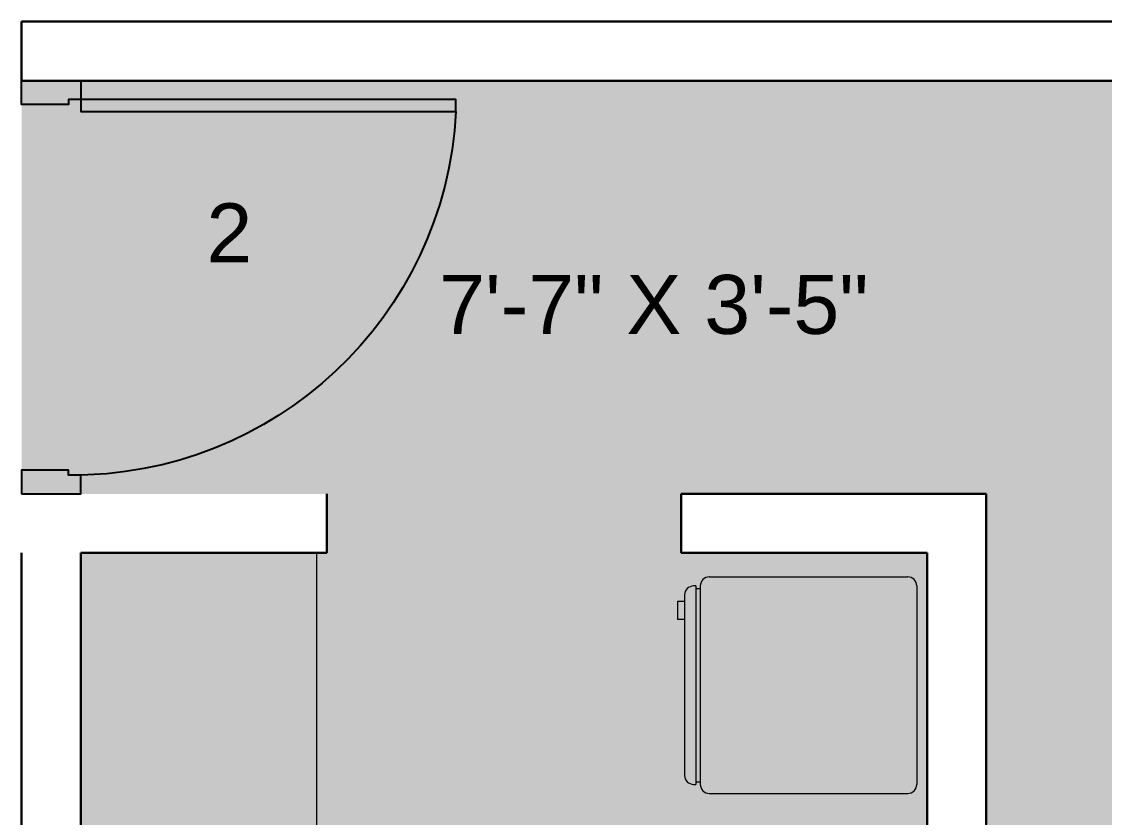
# Model space of a CAD drawing. Header units: inches. Extents: x -5.8 to 4.8, y -4.2 to 4.3.
# Drawn here: x -5.75 to -3, y 1.708 to 3.73 of the extents above; entities that cross this region are included whole.
import ezdxf

# ---------------------------------------------------------------- set-up
doc = ezdxf.new("R2010")
doc.units = ezdxf.units.IN
doc.header["$MEASUREMENT"] = 0
for name, color, linetype, lineweight in [('DOOR', 252, 'Continuous', 25), ('floor', 8, 'Continuous', 13), ('FURINTURE', 7, 'Continuous', 18), ('text', 7, 'Continuous', 25), ('WALL', 7, 'Continuous', 30)]:
    doc.layers.add(name, color=color, linetype=linetype, lineweight=lineweight)
doc.layers.add('FUR HATCH', color=7, linetype='Continuous', lineweight=5, true_color=0xffffff)
doc.styles.add('ARIAL', font='arial.ttf')

# ---------------------------------------------------------------- blocks, each defined once
blk = doc.blocks.new('5S4DF8R')
at = {"layer": 'FUR HATCH', "true_color": 0xffffff}
for points in [[(806.4952062483912, -49.53136942318218), (805.8952062483912, -49.53136942318213), (805.8952062483912, -52.08636942318221), (806.4952062483912, -52.08636942318221)], [(806.4952062483912, -52.08636942318221), (805.8702062483912, -52.08636942318221), (805.8702062483912, -52.11136942318218), (806.4952062483912, -52.11136942318218)]]:
    blk.add_hatch(color=7, dxfattribs=at).paths.add_polyline_path(points)
at = {"layer": 'FURINTURE'}
for p, q in [((806.0383381693393, -51.21031876354814), (806.3583454870842, -51.21031876354814)), ((806.0214809611572, -51.43460296545097), (806.0214809611572, -51.2577027313895)), ((806.0349765775441, -51.43460296545097), (806.0349765775441, -51.2577027313895)), ((806.0640092258731, -51.43460296545097), (806.0640092258731, -51.2577027313895)), ((806.0775048422593, -51.43460296545097), (806.0775048422593, -51.2577027313895)), ((806.1065374905893, -51.43460296545097), (806.1065374905893, -51.2577027313895)), ((806.1200331069753, -51.43460296545097), (806.1200331069753, -51.2577027313895)), ((806.1490657553032, -51.43460296545097), (806.1490657553032, -51.2577027313895)), ((806.1625613716903, -51.43460296545097), (806.1625613716903, -51.2577027313895)), ((806.1915940200181, -51.43460296545097), (806.1915940200181, -51.2577027313895)), ((806.2050896364052, -51.43460296545097), (806.2050896364052, -51.2577027313895)), ((806.2341222847333, -51.43460296545097), (806.2341222847333, -51.2577027313895)), ((806.2476179011203, -51.43460296545097), (806.2476179011203, -51.2577027313895)), ((806.276650549448, -51.43460296545097), (806.276650549448, -51.2577027313895)), ((806.2901461658353, -51.43460296545097), (806.2901461658353, -51.2577027313895)), ((806.3191788141643, -51.43460296545097), (806.3191788141643, -51.2577027313895)), ((806.3326744305499, -51.43460296545097), (806.3326744305499, -51.2577027313895)), ((806.3617070788789, -51.43460296545097), (806.3617070788789, -51.2577027313895)), ((806.3752026952662, -51.43460296545097), (806.3752026952662, -51.2577027313895)), ((805.9814774079302, -51.94950866183295), (805.9814774079302, -51.26717952495422)), ((806.4152062484932, -51.94950866183295), (806.4152062484932, -51.26717952495422)), ((806.3562491081293, -51.47938560743916), (806.040418507741, -51.47938560743916)), ((806.0214649206054, -51.49833919458043), (806.0214649206054, -51.57415354312186)), ((806.0262033173891, -51.49833919458043), (806.0262033173891, -51.57415354312186)), ((806.3562491081293, -51.48412400422738), (806.040418507741, -51.48412400422738)), ((806.3704642984812, -51.49833919458043), (806.3704642984812, -51.57415354312186)), ((806.3752026952662, -51.49833919458043), (806.3752026952662, -51.57415354312186)), ((806.3562491081293, -51.58836873346896), (806.040418507741, -51.58836873346896)), ((806.3562491081293, -51.59310713025721), (806.040418507741, -51.59310713025721)), ((806.0740416800473, -51.62729768053185), (806.2635775514052, -51.62729768053185)), ((805.9982273315021, -51.89264790042689), (805.9982273315021, -51.70311202907329)), ((806.3393918999501, -51.78018995009121), (806.3393918999501, -51.70311202907329)), ((806.2872695353261, -51.78366477440302), (806.3583454870842, -51.7789263776147)), ((806.3583454870842, -51.81683355188546), (806.2872695353261, -51.81209515510304)), ((806.3393918999501, -51.89264790042689), (806.3393918999501, -51.81556997940898)), ((806.0740416800473, -51.96846224897424), (806.2635775514052, -51.96846224897424)), ((806.0383381693393, -52.00636942324493), (806.3583454870842, -52.00636942324493))]:
    blk.add_line(p, q, dxfattribs=at)
for points in [[(805.8952062483912, -49.53136942318216), (806.4952062483912, -49.53136942318216), (806.4952062483912, -52.08636942318221), (805.8952062483912, -52.08636942318221), (805.8952062483912, -49.53136942318216)], [(806.4952062483912, -52.08636942318221), (805.8702062483912, -52.08636942318221), (805.8702062483912, -52.11136942318218), (806.4952062483912, -52.11136942318218), (806.4952062483912, -52.08636942318221)]]:
    blk.add_lwpolyline(points, dxfattribs=at)
for centre, major_axis, ratio, start_param, end_param in [((806.0383381693393, -51.26717952495422), (-0.0402066299750459, 0.0402066299750459), 0.9999999999577099, -0.7853981634185934, 0.7853981634185933), ((806.3583454870842, -51.26717952495422), (0.0402066299750459, 0.0402066299750459), 0.9999999999735799, 5.497787143768802, 7.068583470590244), ((806.0309577547251, -51.2577027313895), (0.0067011049980426, 0.0067011049980426), 0.9999999995191231, 1.07749936342947, 2.356194489951906), ((806.0254997839761, -51.2577027313895), (-0.006701104998081901, 0.006701104998081901), 0.9999999995125142, 3.926990817230984, 5.205685943748222), ((806.073486019441, -51.2577027313895), (0.0067011049980783, 0.0067011049980783), 0.9999999995156766, 1.077499363504371, 2.356194489950182), ((806.0680280486923, -51.2577027313895), (-0.006701104998366801, 0.006701104998366801), 0.9999999995184345, 3.926990817228023, 5.205685943676535), ((806.1160142841562, -51.2577027313895), (0.006701104997653, 0.006701104997653), 0.9999999996360104, 1.077499363458546, 2.356194490010349), ((806.1105563134062, -51.2577027313895), (-0.006701104997653, 0.006701104997653), 0.9999999996360104, 3.926990817169237, 5.205685943721039), ((806.1585425488713, -51.2577027313895), (0.006701104998366801, 0.006701104998366801), 0.9999999995184347, 1.07749936350305, 2.356194489951562), ((806.1530845781223, -51.2577027313895), (-0.0067011049973205, 0.0067011049973205), 0.9999999996914307, 3.926990817141525, 5.20568594375521), ((806.2010708135872, -51.2577027313895), (0.006701104998406101, 0.006701104998406101), 0.9999999995118257, 1.077499363504943, 2.356194489948257), ((806.1956128428374, -51.2577027313895), (-0.006701104998117601, 0.006701104998117601), 0.9999999995090672, 3.926990817232708, 5.205685943673321), ((806.243599078301, -51.2577027313895), (0.006701104998117601, 0.006701104998117601), 0.9999999995090672, 1.077499363506264, 2.356194489946878), ((806.2381411075523, -51.2577027313895), (-0.0067011049980794, 0.0067011049980794), 0.9999999995664964, 3.926990817203993, 5.205685943708716), ((806.2861273430162, -51.2577027313895), (0.006701104997653, 0.006701104997653), 0.9999999996360104, 1.077499363458546, 2.356194490010349), ((806.2806693722673, -51.2577027313895), (-0.006701104997653, 0.006701104997653), 0.9999999996360104, 3.926990817169237, 5.205685943721039), ((806.3286556077322, -51.2577027313895), (0.006701104997653, 0.006701104997653), 0.9999999996360104, 1.077499363458546, 2.356194490010349), ((806.3231976369823, -51.2577027313895), (-0.006701104997653, 0.006701104997653), 0.9999999996360104, 3.926990817169237, 5.205685943721039), ((806.3711838724462, -51.2577027313895), (0.006701104998081901, 0.006701104998081901), 0.9999999995125142, 1.077499363431363, 2.356194489948601), ((806.3657259016973, -51.2577027313895), (-0.0067011049980783, 0.0067011049980783), 0.9999999995156766, 3.926990817229403, 5.205685943675214), ((806.0309577547251, -51.43460296545097), (-0.0067011049980426, 0.0067011049980426), 0.9999999995191226, 0.7853981636378871, 2.064093290160321), ((806.0254997839761, -51.43460296545097), (0.006701104998081901, 0.006701104998081901), 0.9999999995125142, 4.219092017021157, 5.497787143538394), ((806.073486019441, -51.43460296545097), (-0.006701104998141899, 0.006701104998141899), 0.9999999995075712, 0.7853981636436629, 2.064093290071848), ((806.0680280486923, -51.43460296545097), (0.006701104998366801, 0.006701104998366801), 0.9999999995184347, 4.219092017092843, 5.497787143541355), ((806.1160142841562, -51.43460296545097), (-0.006701104997653, 0.006701104997653), 0.9999999996360104, 0.7853981635794433, 2.064093290131246), ((806.1105563134062, -51.43460296545097), (0.006701104997653, 0.006701104997653), 0.9999999996360104, 4.219092017048339, 5.497787143600143), ((806.1585425488713, -51.43460296545097), (-0.006701104998366801, 0.006701104998366801), 0.9999999995184345, 0.7853981636382308, 2.064093290086742), ((806.1530845781223, -51.43460296545097), (0.0067011049973205, 0.0067011049973205), 0.9999999996914307, 4.219092017014168, 5.497787143627853), ((806.2010708135872, -51.43460296545097), (-0.006701104998406001, 0.006701104998406101), 0.9999999995118257, 0.7853981636415353, 2.064093290084849), ((806.1956128428374, -51.43460296545097), (0.006701104998117601, 0.006701104998117601), 0.9999999995090672, 4.219092017096057, 5.497787143536671), ((806.243599078301, -51.43460296545097), (-0.006701104998117601, 0.006701104998117601), 0.9999999995090672, 0.7853981636429146, 2.064093290083528), ((806.2381411075523, -51.43460296545097), (0.0067011049980794, 0.0067011049980794), 0.9999999995664964, 4.219092017060662, 5.497787143565387), ((806.2861273430162, -51.43460296545097), (-0.006701104997653, 0.006701104997653), 0.9999999996360104, 0.7853981635794433, 2.064093290131246), ((806.2806693722673, -51.43460296545097), (0.006701104997653, 0.006701104997653), 0.9999999996360104, 4.219092017048339, 5.497787143600143), ((806.3286556077322, -51.43460296545097), (-0.006701104997653, 0.006701104997653), 0.9999999996360104, 0.7853981635794433, 2.064093290131246), ((806.3231976369823, -51.43460296545097), (0.006701104997653, 0.006701104997653), 0.9999999996360104, 4.219092017048339, 5.497787143600143), ((806.3711838724462, -51.43460296545097), (-0.006701104998081901, 0.006701104998081901), 0.9999999995125142, 0.7853981636411911, 2.064093290158428), ((806.3657259016973, -51.43460296545097), (0.0067011049980783, 0.0067011049980783), 0.9999999995156766, 4.219092017094163, 5.497787143539977), ((806.040418507741, -51.49833919458043), (0.0134022099945791, 0.0134022099945791), 0.9999999998508966, 0.7853981634719999, 2.356194490117792), ((806.3562491081293, -51.49833919458043), (-0.0134022099942324, 0.0134022099942324), 0.9999999999030088, 3.926990817035736, 5.497787143733643), ((806.040418507741, -51.49833919458043), (-0.0100516574945004, 0.0100516574945004), 0.9999999999386376, -0.7853981634281296, 0.7853981634281296), ((806.3562491081293, -51.49833919458043), (0.0100516574945004, 0.0100516574945004), 0.9999999999386376, 5.497787143751456, 7.068583470607715), ((806.040418507741, -51.57415354312186), (-0.0134022099933633, 0.0134022099933633), 0.9999999997207965, 0.7853981635366752, 2.356194490052743), ((806.040418507741, -51.57415354312186), (-0.0100516574926593, 0.0100516574926593), 0.9999999998891019, 0.7853981634528973, 2.356194490136895), ((806.3562491081293, -51.57415354312186), (0.0134022099930081, 0.0134022099930081), 0.9999999997738135, 3.926990817100334, 5.49778714366867), ((806.3562491081293, -51.57415354312186), (0.0100516574926593, 0.0100516574926593), 0.9999999998891019, 3.92699081704269, 5.497787143726689), ((806.0740416800473, -51.70311202907329), (-0.0536088399675378, 0.05360883996753791), 0.9999999999309894, -0.7853981634334531, 0.7853981634319536), ((806.0361345057739, -51.66520485480261), (0.02680441998337021, 0.02680441998337021), 0.999999999953244, 0.7853981634208262, 2.356194490168967), ((806.2635775514052, -51.70311202907329), (0.05360883996762671, 0.05360883996762671), 0.9999999999291752, 5.497787143746725, 7.068583470610948), ((806.3014847256771, -51.66520485480261), (-0.02680441998337021, 0.02680441998337021), 0.999999999953244, 3.926990817010618, 5.497787143758759), ((806.3772990742203, -51.74101920334404), (-0.0167527624893253, 0.0167527624893254), 0.9999999999323502, -1.57079632679426, 4.712388980385325), ((806.3772990742203, -51.74101920334404), (0.0134022099919058, 0.0134022099919058), 0.9999999999408862, 4.712388980384689, 10.99557428756427), ((806.1688096157251, -51.79787996475011), (-0.0201033149889973, 0.0201033149889973), 0.9999999999201211, 4.712388980383804, 10.99557428756339), ((806.1688096157251, -51.79787996475011), (0.0167527624909312, 0.0167527624909312), 0.999999999991305, 4.712388980385325, 10.99557428756491), ((806.3583454870842, -51.79787996475011), (0.0134022099999329, 0.0134022099999329), 0.9999999988251582, 3.793854490047388, 7.201719798691729), ((806.2872695353261, -51.79787996475011), (0.0100516574943275, 0.0100516574943275), 0.9999999999850387, 0.7853981634049289, 3.926990816994722), ((806.3772990742203, -51.85474072615613), (0.0167527624910164, 0.0167527624910164), 0.9999999999862154, 4.712388980385325, 10.99557428756491), ((806.3772990742203, -51.85474072615613), (-0.0134022099932807, 0.0134022099932807), 0.999999999729084, -1.570796326793836, 4.71238898038575), ((806.0740416800473, -51.89264790042689), (-0.0536088399680989, 0.0536088399680989), 0.9999999999895344, 0.7853981634026809, 2.356194490187112), ((806.2635775514052, -51.89264790042689), (0.0536088399680101, 0.0536088399680101), 0.9999999999928484, 3.926990816990817, 5.497787143778561), ((806.0361345057739, -51.93055507469754), (0.0268044199850692, 0.0268044199850692), 0.9999999999824232, 2.356194490183556, 3.926990816996029), ((806.3014847256771, -51.93055507469754), (-0.0268044199850692, 0.0268044199850692), 0.9999999999824232, 2.356194490183556, 3.926990816996029), ((806.0383381693393, -51.94950866183295), (-0.0402066299775258, 0.0402066299775258), 0.9999999999383216, 0.7853981634282872, 2.356194490161505), ((806.3583454870842, -51.94950866183295), (0.0402066299781653, 0.0402066299781653), 0.9999999999225032, 3.926990817025989, 5.497787143743263)]:
    blk.add_ellipse(centre, major_axis=major_axis, ratio=ratio, start_param=start_param, end_param=end_param, dxfattribs=at)
blk = doc.blocks.new('door 1-flat-3-flat-37')
at = {"layer": 'DOOR'}
for points in [[(-160.9618553893047, -190.7595242681404), (-161.1117766504535, -190.7595242681404), (-161.1117766504535, -190.8072481028426), (-161.0810625239105, -190.8072481028426), (-161.0810625239105, -190.8197557830135), (-160.9618553893044, -190.8197557830136), (-160.9618553893047, -190.7595242681404)], [(-160.9618553893051, -191.8095242687239), (-161.1117766504542, -191.8095242687239), (-161.1117766504542, -191.7618004340218), (-161.0810625239111, -191.7618004340218), (-161.0810625239111, -191.7492927538509), (-160.9618553893049, -191.7492927538506), (-160.9618553893051, -191.8095242687239)]]:
    blk.add_lwpolyline(points, dxfattribs=at)
blk.add_lwpolyline([(-162.0648327209696, -190.8379622293852), (-162.0648327209696, -190.8072481028426), (-161.1117766504535, -190.8072481028426), (-161.1117766504535, -190.8379622293852)], close=True, dxfattribs=at)
at = {"layer": 'DOOR', "color": 8, "ltscale": 0.25}
blk.add_arc((-161.0927177095616, -190.7884975486394), 0.9733726676079004, 182.9129014859037, 270.6860773146687, dxfattribs=at)
blk = doc.blocks.new('door 1-flat-3-flat-1-flat-6')
at = {"layer": 'DOOR'}
for points in [[(-160.9618553893047, -190.7595242681404), (-161.1117766504535, -190.7595242681404), (-161.1117766504535, -190.8072481028426), (-161.0810625239105, -190.8072481028426), (-161.0810625239105, -190.8197557830135), (-160.9618553893044, -190.8197557830136), (-160.9618553893047, -190.7595242681404)], [(-160.9618553893051, -191.8095242687239), (-161.1117766504542, -191.8095242687239), (-161.1117766504542, -191.7618004340218), (-161.0810625239111, -191.7618004340218), (-161.0810625239111, -191.7492927538509), (-160.9618553893049, -191.7492927538506), (-160.9618553893051, -191.8095242687239)]]:
    blk.add_lwpolyline(points, dxfattribs=at)
blk.add_lwpolyline([(-162.0648327209696, -190.8379622293852), (-162.0648327209696, -190.8072481028426), (-161.1117766504535, -190.8072481028426), (-161.1117766504535, -190.8379622293852)], close=True, dxfattribs=at)
at = {"layer": 'DOOR', "color": 8, "ltscale": 0.25}
blk.add_arc((-161.0927177095616, -190.7884975486394), 0.9733726676079004, 182.9129014859037, 270.6860773146687, dxfattribs=at)
blk = doc.blocks.new('A$C0FF25E27')
at = {"layer": 'FUR HATCH', "true_color": 0xffffff}
h = blk.add_hatch(color=7, dxfattribs=at)
h.paths.add_polyline_path([(-0.471153846041034, 0.4230769229782255), (-0.4759615383476329, 0.4230769229781262, 0.4142135623730951), (-0.4951923075738023, 0.4038461537519284), (-0.4951923075738023, 0.019230769226283, 0.4142135623730946), (-0.4759615383476329, 1.137e-13), (-0.471153846041034, 0)])
h.paths.add_polyline_path([(-0.4951923075738023, 0.3898944375165456), (-0.5103887557756936, 0.3898944375165456), (-0.5103887557756936, 0.3514328990639939), (-0.4951923075738023, 0.3514328990639939)])
h.paths.add_polyline_path([(-0.4615384614279492, 0.4175601863146028), (-0.471153846041034, 0.4175601863146028), (-0.471153846041034, 0.0055167366636226), (-0.4615384614279492, 0.0055167366636226)])
edge = h.paths.add_edge_path()
edge.add_ellipse((-0.4423076922048497, -1.705e-13), major_axis=(0.0135982073273534, -0.0135982073273534), ratio=0.9999999999991008, start_angle=225.0000000000258, end_angle=314.9999999999741)
edge.add_line((-0.4423076922045084, -0.0192307692264535), (-0.01923076922628292, -0.0192307692264535))
edge.add_ellipse((-0.019230769226283, -1.705e-13), major_axis=(-0.0135982073273534, -0.0135982073273534), ratio=0.9999999999991008, start_angle=45.00000000002575, end_angle=134.9999999999742)
edge.add_line((1.137e-13, -4.26e-14), (1.137e-13, 0.4230769229781262))
edge.add_ellipse((-0.019230769226283, 0.4230769229783391), major_axis=(0.0135982073273534, -0.0135982073273534), ratio=0.9999999999991008, start_angle=45.00000000002576, end_angle=134.9999999999742)
edge.add_line((-0.0192307692268514, 0.4423076922046222), (-0.4423076922050769, 0.4423076922046222))
edge.add_ellipse((-0.4423076922048497, 0.4230769229783391), major_axis=(-0.0135982073273534, -0.0135982073273534), ratio=0.9999999999991008, start_angle=225.0000000000258, end_angle=314.9999999999741)
edge.add_line((-0.4615384614312461, 0.4230769229785098), (-0.4615384614312461, -3.981259766305811e-13))
at = {"layer": 'FURINTURE'}
for p, q in [((-0.4423076922018936, 0.4423076922045084), (-0.0192307692261693, 0.4423076922045084)), ((-0.471153846041034, 0.4230769229782255), (-0.4759615383476329, 0.4230769229782255)), ((-0.471153846041034, 0.4230769229782255), (-0.471153846041034, 0)), ((-0.471153846041034, 0.4175601863146028), (-0.4615384614279492, 0.4175601863146028)), ((-0.4615384614279492, 0.4230769229782255), (-0.4615384614279492, 0)), ((1.137e-13, 0.4230769229782255), (1.137e-13, 0)), ((-0.4951923075738023, 0.4038461537519284), (-0.4951923075738023, 0.019230769226283)), ((-0.4951923075738023, 0.3898944375165456), (-0.5103887557756936, 0.3898944375165456)), ((-0.5103887557756936, 0.3898944375165456), (-0.5103887557756936, 0.3514328990639939)), ((-0.4951923075738023, 0.3514328990639939), (-0.5103887557756936, 0.3514328990639939)), ((-0.4759615383476329, 0), (-0.471153846041034, 0)), ((-0.471153846041034, 0.0055167366636226), (-0.4615384614279492, 0.0055167366636226)), ((-0.4423076922018936, -0.019230769226283), (-0.0192307692261693, -0.019230769226283))]:
    blk.add_line(p, q, dxfattribs=at)
for centre, start, end in [((-0.4423076922018936, 0.4230769229782255), 90, 180), ((-0.0192307692261693, 0.4230769229782255), 0, 90), ((-0.4759615383476329, 0.4038461537519284), 90, 180), ((-0.4759615383476329, 0.019230769226283), 180, 270), ((-0.4423076922018936, 0), 180, 270), ((-0.0192307692261693, 0), 270, 0)]:
    blk.add_arc(centre, 0.0192307692261693, start, end, dxfattribs=at)

msp = doc.modelspace()

# ---------------------------------------------------------------- hatches: boundary and pattern name
at = {"layer": 'floor', "true_color": 0xd2c7b7}
msp.add_hatch(color=9, dxfattribs=at).paths.add_polyline_path([(4.649829048956832, 2.380291687893585), (4.649829048956377, 2.980291687893605), (1.399829048956377, 2.980291687891054), (1.399829048956377, 0.6802916878897936), (0.6498290489554677, 0.6802916878908647), (0.649829048955695, 0.8302916878911848), (-0.1001709510445323, 0.8302916878911848), (-0.1001709510445323, 0.680291687891156), (-0.2501709516851349, 0.6802916878916658), (-0.2501709516851349, 3.580291687888067), (-5.75017095879943, 3.580291687888913), (-5.750170962404667, 2.530291648856675), (-4.975170951044987, 2.530291646195835), (-4.975170951044987, 2.380291687889155), (-5.600170951044987, 2.380291687889155), (-5.600170951044987, -0.919708312110826), (-4.975170951044987, -0.919708312110826), (-4.075170951044896, -0.919708312110826), (-3.450170951044896, -0.919708312110826), (-3.450170951044896, 2.380291687889155), (-4.075170951044896, 2.380291687889155), (-4.075170951044896, 2.530291687889132), (-3.300170951045033, 2.530291687889132), (-3.300170951045033, -2.819708312110826), (-2.700170951044896, -2.819708312110826), (-0.8501709510440776, -2.819708312110826), (-0.2501709510441685, -2.819708312110826), (-0.2501709510441685, -0.2197083121099546), (-0.1001709510436228, -0.2197083121099546), (-0.1001709510436228, -3.869708312110266), (0.4998290489562862, -3.869708312110374), (2.549829048863245, -3.869708312110767), (3.149829048863381, -3.869708312110875), (3.149829048863381, -1.719708312110686), (3.299829048864154, -1.719708312110654), (3.299829048864154, -0.9697083121106544), (3.149829048863381, -0.9697083121106864), (3.149829048863381, -0.3697083121106655), (0.7998290489560134, -0.3697083121113049), (0.7998290489560134, -0.2197083121101358), (4.649829048956377, -0.2197083121107539), (4.649829048956377, 0.3802916878894962)])

# ---------------------------------------------------------------- linework, layer by layer
at = {"layer": 'WALL'}
for p, q in [((-5.750170951684908, 3.730291475637323), (-5.750170951684908, 3.580291475636773)), ((-5.750170951684908, 3.730291475637323), (-0.2501709516844528, 3.730291475638001)), ((-5.750170951684908, 3.580291475636773), (-0.2501709516844528, 3.580291475635924)), ((-4.975170951044532, 2.380291475637016), (-4.975170951044532, 2.530291475636997)), ((-4.075170951044441, 2.380291475637016), (-4.075170951044441, 2.530291475636997)), ((-4.075170951044441, 2.530291475636997), (-3.30017095104435, 2.530291475636997)), ((-3.30017095104435, 2.530291475636997), (-3.30017095104435, -2.819708524362966)), ((-5.750170951044623, 2.380291475637016), (-5.750170951044623, -1.069708524363286)), ((-5.600170951044532, 2.380291475637016), (-5.600170951044532, -0.9197085243629655)), ((-5.600170951044532, 2.380291475637016), (-4.975170951044532, 2.380291475637016)), ((-4.075170951044441, 2.380291475637016), (-3.450170951044441, 2.380291475637016)), ((-3.450170951044441, 2.380291475637016), (-3.450170951044441, -0.9197085243629655))]:
    msp.add_line(p, q, dxfattribs=at)

# ---------------------------------------------------------------- block references
at = {"xscale": -1}
msp.add_blockref('5S4DF8R', (800.895035712272, 51.91166089881916), dxfattribs=at)
at = {"layer": 'DOOR', "xscale": -1}
for name, p in [('door 1-flat-3-flat-37', (-166.7120263403488, 194.3398157437774)), ('door 1-flat-3-flat-1-flat-6', (-166.7120263403488, 194.3398157437773))]:
    msp.add_blockref(name, p, dxfattribs=at)
at = {"layer": 'FURINTURE', "xscale": 1.191666666944811, "yscale": 1.191666666944811, "zscale": 1.191666666944811}
msp.add_blockref('A$C0FF25E27', (-3.476420306748054, 1.792130179571075), dxfattribs=at)

# ---------------------------------------------------------------- texts
at = {"layer": 'text', "char_height": 0.15, "width": 1.822839288011589, "attachment_point": 8, "style": 'ARIAL'}
for s, insert in [('{\\C1;2}', (-5.222567678322633, 3.118555823728997, 1.4320815e-09)), ('7\'-7" X 3\'-5"', (-4.144347031918045, 2.934610743298457))]:
    msp.add_mtext(s, dxfattribs=dict(at, insert=insert))

doc.saveas('drawing.dxf')
